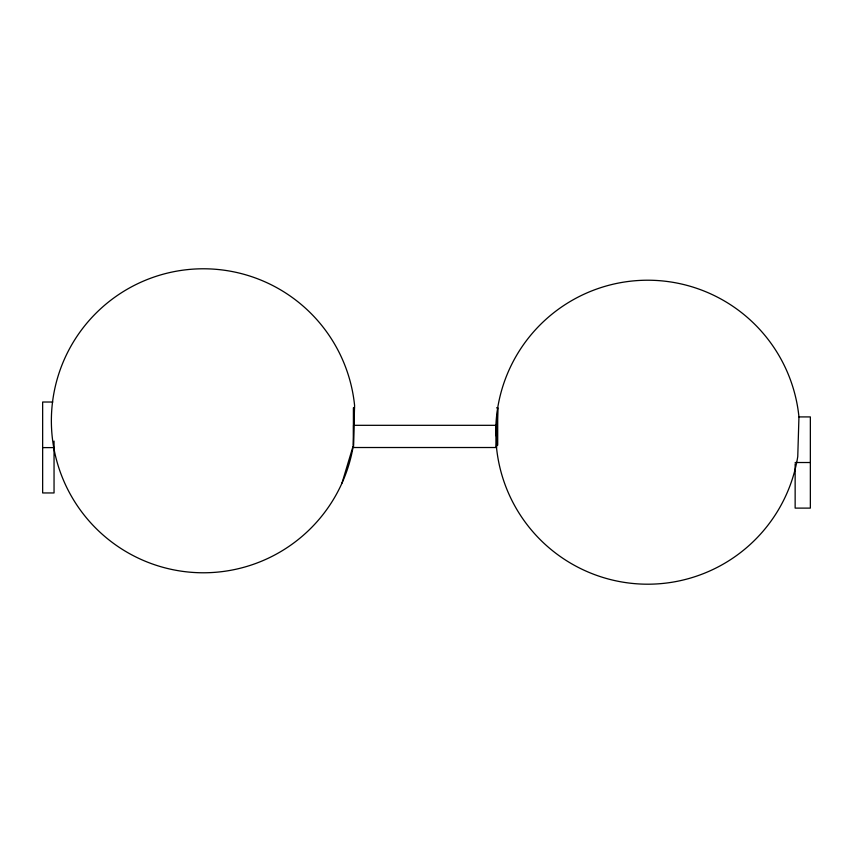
<?xml version="1.0" encoding="UTF-8"?>
<svg xmlns="http://www.w3.org/2000/svg" width="853" height="853" viewBox="0 0 853 853"><rect width="100%" height="100%" fill="white"/><g stroke="black" fill="none" stroke-linecap="round" stroke-linejoin="round"><path stroke-width="1.28" d="M353.398 445.138L354.592 405.484A151.994 151.994 0 0 0 125.594 290.191A151.994 151.994 0 0 0 117.885 546.464A151.994 151.994 0 0 0 353.398 445.138L353.398 407.862L354.517 407.862M496.553 407.851L497.704 407.862L496.51 447.516L353.547 447.516L353.547 425.316L496.51 425.316L496.51 447.516A151.994 151.994 0 0 0 797.758 456.579L798.952 416.914A151.994 151.994 0 0 0 638.353 280.509A151.994 151.994 0 0 0 495.774 435.648M341.978 483.139L352.865 446.897M52.779 402.019L42.65 402.019L42.65 492.949L54.048 492.949L54.048 441.097M798.952 416.914L810.35 416.914L810.35 508.111L795.145 508.111L795.145 463.819M496.574 445.138L497.704 445.138L497.704 407.862M42.65 447.612L54.048 447.612M795.145 462.518L810.35 462.518M353.974 407.851L353.995 425.316M496.062 425.316L496.062 447.516"/></g></svg>
